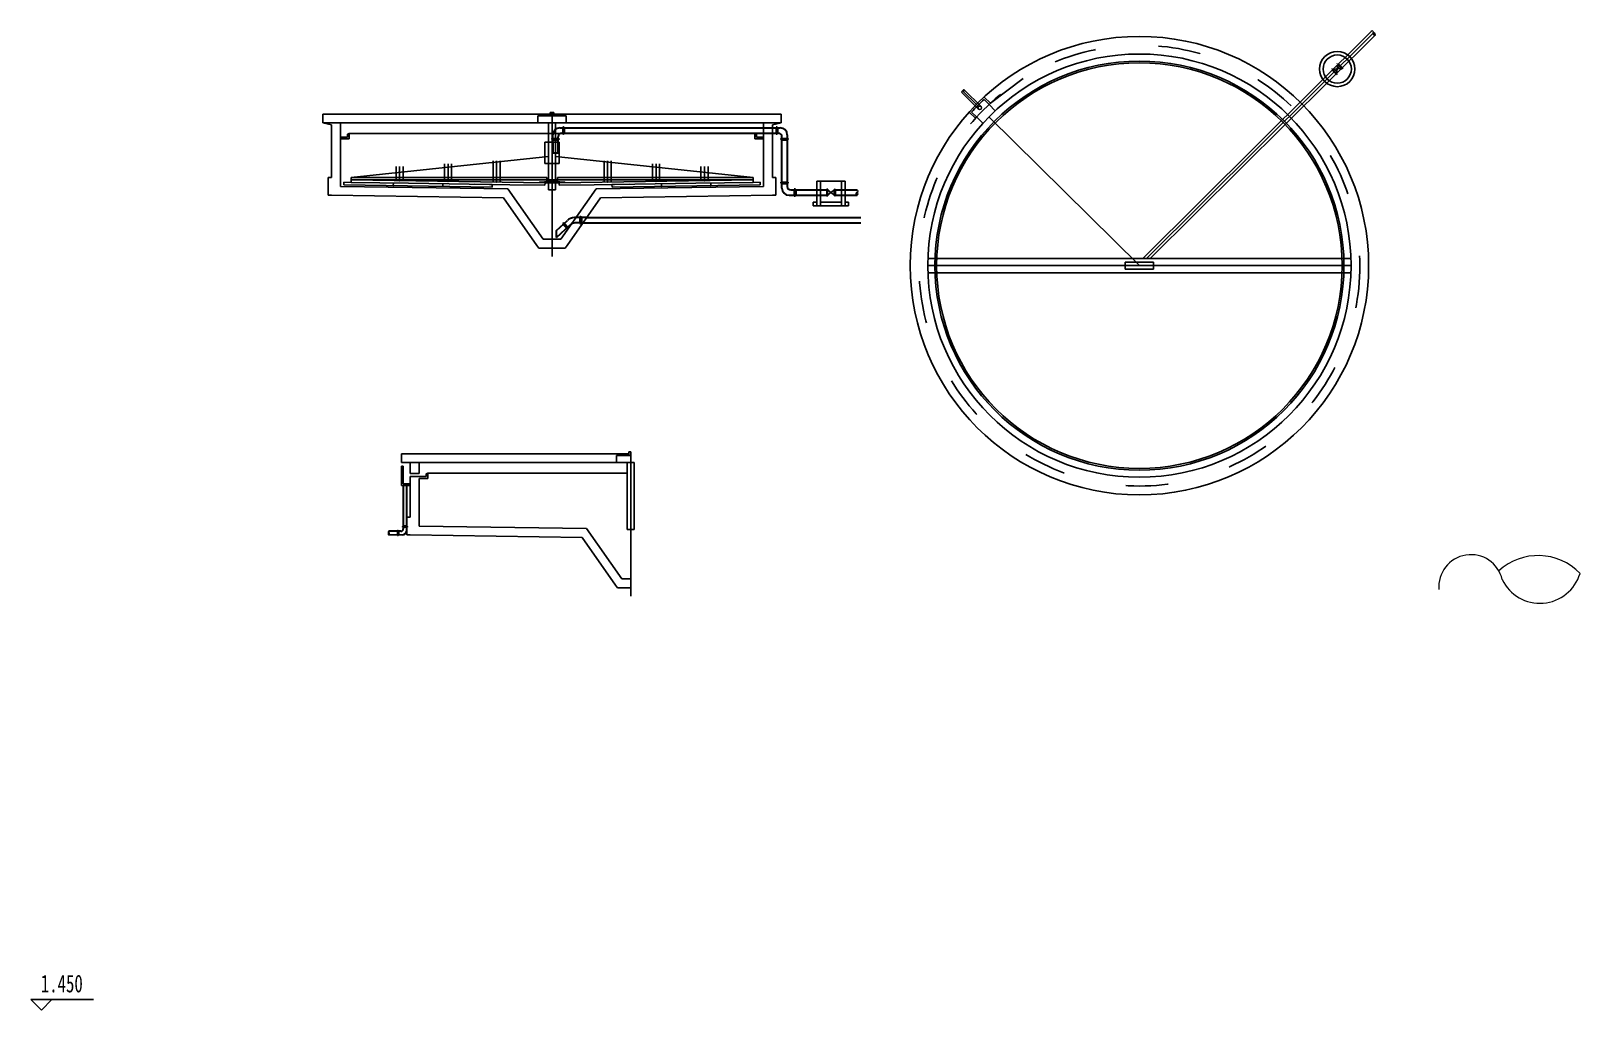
# Model space of a CAD drawing. Header units: millimetres. Extents: x -254 to 2257, y 114 to 1144.
# Drawn here: x 1818.2 to 2257.4, y 490.3 to 767.9 of the extents above; entities that cross this region are included whole.
import ezdxf

# ---------------------------------------------------------------- set-up
doc = ezdxf.new("R2010")
doc.units = ezdxf.units.MM
doc.linetypes.add('ACAD_ISO03W100', pattern=[30, 12, -18])
doc.layers.add('图层1', color=3, linetype='Continuous', lineweight=30)
doc.styles.get("Standard").update_dxf_attribs({"font": 'txt', "bigfont": 'gbcbig.shx'})

msp = doc.modelspace()

# ---------------------------------------------------------------- linework, layer by layer
for p, q in [((2133.43413, 703.39855), (2198.23949, 767.8121)), ((2134.49801, 703.39855), (2198.76635, 767.27831)), ((2135.5619, 703.39855), (2199.29692, 766.74823)), ((2199.29692, 766.74823), (2199.40506, 766.85571)), ((2187.34295, 756.97716), (2188.58039, 757.15394)), ((2187.34295, 756.97716), (2188.40361, 755.9165)), ((2187.34295, 756.97716), (2188.40361, 755.9165)), ((2188.40361, 755.9165), (2188.58039, 757.15394)), ((2188.75716, 758.39137), (2188.58039, 757.15394)), ((2189.81782, 757.33071), (2188.58039, 757.15394)), ((2188.75716, 758.39137), (2189.81782, 757.33071)), ((2082.79023, 751.27878), (2087.56892, 746.50009)), ((2090.2182, 747.43871), (2099.5457, 754.50167)), ((2082.15309, 750.50172), (2086.86182, 745.79299)), ((2086.40869, 746.95592), (2082.44965, 750.85741)), ((2086.86653, 746.50473), (2086.40869, 746.95592)), ((2089.85096, 747.09884), (2088.43592, 748.51388)), ((2088.44888, 749.20802), (2090.2182, 747.43871)), ((2090.2182, 747.43871), (2090.2182, 747.43871)), ((2090.2182, 747.43871), (2090.2182, 747.43871)), ((2090.2182, 747.43871), (2090.2182, 747.43871)), ((1900.93843, 741.86295), (1900.93843, 744.36295)), ((1900.93843, 744.36295), (1965.43843, 744.36295)), ((1962.93843, 743.86295), (1961.93843, 743.86295)), ((1961.93843, 743.86295), (1961.93843, 741.86295)), ((1962.93843, 743.86295), (1965.93843, 743.86295)), ((1965.43843, 743.86295), (1965.43843, 744.86295)), ((1965.43843, 744.86295), (1965.93843, 744.86295)), ((1965.43843, 744.86295), (1966.43843, 743.86295)), ((1966.43843, 744.86295), (1965.43843, 743.86295)), ((1966.43843, 744.86295), (1965.93843, 744.86295)), ((1968.93843, 743.86295), (1965.93843, 743.86295)), ((1965.93843, 743.86295), (1965.93843, 703.96373)), ((1965.93843, 743.86295), (1965.93843, 703.96373)), ((1966.43843, 743.86295), (1966.43843, 744.86295)), ((2030.93843, 744.36295), (1966.43843, 744.36295)), ((1968.93843, 743.86295), (1969.93843, 743.86295)), ((1969.93843, 743.86295), (1969.93843, 741.86295)), ((2030.93843, 741.86295), (2030.93843, 744.36295)), ((2084.22796, 744.94366), (2085.99815, 743.17347)), ((2084.91863, 744.96011), (2086.33425, 743.54449)), ((2085.99815, 743.17347), (2085.65128, 742.82661)), ((2132.48585, 701.39855), (2089.82503, 743.58924)), ((1905.93843, 741.86295), (1900.93843, 741.86295)), ((1903.43843, 741.36295), (1900.93843, 741.86295)), ((1903.43843, 741.36295), (1903.43843, 726.36295)), ((1905.93843, 741.86295), (1965.93843, 741.86295)), ((1905.93843, 741.86295), (1905.93843, 738.86295)), ((1905.93843, 738.86295), (1905.93843, 723.86295)), ((1907.93843, 738.66295), (1908.43843, 738.86295)), ((1907.93843, 737.86295), (1907.93843, 738.66295)), ((1908.43843, 738.86295), (1965.93843, 738.86295)), ((1908.43843, 737.36295), (1908.43843, 738.86295)), ((1964.93843, 741.86295), (1964.93843, 722.86295)), ((1964.93843, 741.86295), (1964.93843, 722.86295)), ((2025.93843, 741.86295), (1965.93843, 741.86295)), ((2023.43843, 738.86295), (1965.93843, 738.86295)), ((1966.93843, 741.86295), (1966.93843, 722.86295)), ((2023.43843, 737.36295), (2023.43843, 738.86295)), ((2023.93843, 738.66295), (2023.43843, 738.86295)), ((2023.93843, 737.86295), (2023.93843, 738.66295)), ((2025.93843, 741.86295), (2025.93843, 738.86295)), ((2025.93843, 741.86295), (2030.93843, 741.86295)), ((2025.93843, 738.86295), (2025.93843, 723.86295)), ((2028.43843, 741.36295), (2030.93843, 741.86295)), ((2028.43843, 741.36295), (2028.43843, 726.36295)), ((1905.93843, 737.86295), (1907.93843, 737.86295)), ((1905.93843, 737.36295), (1907.93843, 737.36295)), ((1907.93843, 737.36295), (1908.43843, 737.36295)), ((1963.93843, 730.36295), (1963.93843, 736.36295)), ((1963.93843, 736.36295), (1966.93843, 736.36295)), ((1965.93843, 736.86295), (1965.93843, 735.86295)), ((1965.93843, 735.86295), (1965.93843, 736.36295)), ((1966.93843, 737.86295), (1966.93843, 736.86295)), ((1966.93843, 736.86295), (1966.93843, 735.86295)), ((1966.93843, 736.36295), (1967.93843, 736.36295)), ((1967.93843, 736.36295), (1967.93843, 730.36295)), ((2023.93843, 737.36295), (2023.43843, 737.36295)), ((2025.93843, 737.86295), (2023.93843, 737.86295)), ((2025.93843, 737.36295), (2023.93843, 737.36295)), ((1964.93843, 732.36295), (1908.95515, 726.41514)), ((1921.70366, 725.52727), (1921.70366, 729.51253)), ((1922.70366, 725.51253), (1922.70366, 729.51253)), ((1923.70366, 725.49779), (1923.70366, 729.51253)), ((1935.45217, 725.32466), (1935.45217, 730.30992)), ((1936.45217, 725.30992), (1936.45217, 730.30992)), ((1937.45217, 725.29518), (1937.45217, 730.30992)), ((1949.20068, 725.12205), (1949.20068, 731.10731)), ((1950.20068, 725.10731), (1950.20068, 731.10731)), ((1951.20068, 725.09257), (1951.20068, 731.10731)), ((1964.93843, 730.36295), (1963.93843, 730.36295)), ((1967.93843, 730.36295), (1964.93843, 730.36295)), ((1966.93843, 732.36295), (2022.9217, 726.41514)), ((1980.67618, 725.09257), (1980.67618, 731.10731)), ((1981.67618, 725.10731), (1981.67618, 731.10731)), ((1982.67618, 725.12205), (1982.67618, 731.10731)), ((1994.42469, 725.29518), (1994.42469, 730.30992)), ((1995.42469, 725.30992), (1995.42469, 730.30992)), ((1996.42469, 725.32466), (1996.42469, 730.30992)), ((2008.1732, 725.49779), (2008.1732, 729.51253)), ((2009.1732, 725.51253), (2009.1732, 729.51253)), ((2010.1732, 725.52727), (2010.1732, 729.51253)), ((1902.43843, 726.36295), (1903.43843, 726.36295)), ((1902.43843, 726.36295), (1902.43843, 721.36295)), ((1906.94473, 725.02223), (1906.93408, 724.29986)), ((1908.94451, 724.99276), (1906.94473, 725.02223)), ((1908.95515, 725.71514), (1908.94451, 724.99276)), ((1925.19129, 724.75334), (1908.94451, 724.99276)), ((1964.43843, 726.41514), (1908.95515, 726.41514)), ((1908.95515, 726.41514), (1908.95515, 725.71514)), ((1909.10681, 725.71291), (1908.95515, 725.71514)), ((1908.95515, 725.71514), (1964.43843, 725.71514)), ((1963.94918, 724.9047), (1908.95515, 725.71514)), ((1920.93256, 724.09356), (1920.94321, 724.81594)), ((1954.01401, 724.32858), (1925.19129, 724.75334)), ((1962.44984, 725.1268), (1962.44689, 724.92684)), ((1963.94967, 725.1047), (1962.44984, 725.1268)), ((1963.93854, 724.18233), (1963.94918, 724.9047)), ((1963.94918, 724.9047), (1963.94967, 725.1047)), ((1963.94918, 724.9047), (1965.93843, 724.9047)), ((1963.94967, 725.1047), (1963.94967, 725.3047)), ((1963.94967, 725.1047), (1965.93843, 725.1047)), ((1964.23843, 725.71514), (1964.23843, 725.51514)), ((1964.23843, 725.51514), (1965.93843, 725.51514)), ((1964.43843, 725.71514), (1964.43843, 726.41514)), ((1964.43843, 725.71514), (1965.93843, 725.71514)), ((1964.93843, 724.86295), (1964.93843, 722.86295)), ((1964.93843, 724.86295), (1964.93843, 722.86295)), ((1967.43843, 725.71514), (1965.93843, 725.71514)), ((1967.63843, 725.51514), (1965.93843, 725.51514)), ((1967.92719, 725.1047), (1965.93843, 725.1047)), ((1967.92768, 724.9047), (1965.93843, 724.9047)), ((1966.93843, 724.86295), (1966.93843, 722.86295)), ((1967.43843, 725.71514), (1967.43843, 726.41514)), ((1967.43843, 726.41514), (2022.9217, 726.41514)), ((2022.9217, 725.71514), (1967.43843, 725.71514)), ((1967.63843, 725.71514), (1967.63843, 725.51514)), ((1967.92719, 725.1047), (1967.92719, 725.3047)), ((1967.92719, 725.1047), (1969.42702, 725.1268)), ((1967.92768, 724.9047), (1967.92719, 725.1047)), ((1967.92768, 724.9047), (2022.9217, 725.71514)), ((1967.93832, 724.18233), (1967.92768, 724.9047)), ((1969.42702, 725.1268), (1969.42997, 724.92684)), ((1977.86285, 724.32858), (2006.68557, 724.75334)), ((2006.68557, 724.75334), (2022.93235, 724.99276)), ((2010.9443, 724.09356), (2010.93365, 724.81594)), ((2022.77005, 725.71291), (2022.9217, 725.71514)), ((2022.9217, 726.41514), (2022.9217, 725.71514)), ((2022.9217, 725.71514), (2022.93235, 724.99276)), ((2022.93235, 724.99276), (2024.93213, 725.02223)), ((2024.93213, 725.02223), (2024.94278, 724.29986)), ((2029.43843, 726.36295), (2028.43843, 726.36295)), ((2029.43843, 726.36295), (2029.43843, 721.36295)), ((2041.01707, 719.36295), (2041.01707, 725.36295)), ((2041.01707, 725.36295), (2042.01707, 725.36295)), ((2042.01707, 722.86295), (2042.01707, 725.36295)), ((2042.01707, 725.36295), (2048.01707, 725.36295)), ((2048.01707, 725.36295), (2048.01707, 719.36295)), ((2048.01707, 725.36295), (2049.01707, 725.36295)), ((2049.01707, 725.36295), (2049.01707, 719.36295)), ((1903.43843, 721.36295), (1902.43843, 721.36295)), ((1903.43843, 721.36295), (1952.1948, 720.64443)), ((1905.93843, 723.86295), (1953.43843, 723.16295)), ((1948.92952, 723.68098), (1906.93408, 724.29986)), ((1934.93104, 723.88727), (1934.94169, 724.60965)), ((1943.94071, 724.47703), (1948.94017, 724.40335)), ((1948.94017, 724.40335), (1948.92952, 723.68098)), ((1961.6678, 707.09804), (1952.1948, 720.64443)), ((1953.43843, 723.16295), (1963.43843, 708.86295)), ((1954.01401, 724.32858), (1963.93854, 724.18233)), ((1966.93843, 722.86295), (1964.93843, 722.86295)), ((1964.93843, 722.86295), (1966.93843, 722.86295)), ((1977.86285, 724.32858), (1967.93832, 724.18233)), ((1978.43843, 723.16295), (1968.43843, 708.86295)), ((1970.20906, 707.09804), (1979.68205, 720.64443)), ((2025.93843, 723.86295), (1978.43843, 723.16295)), ((2028.43843, 721.36295), (1979.68205, 720.64443)), ((1987.93615, 724.47703), (1982.93669, 724.40335)), ((1982.93669, 724.40335), (1982.94734, 723.68098)), ((1982.94734, 723.68098), (2024.94278, 724.29986)), ((1996.94582, 723.88727), (1996.93517, 724.60965)), ((2028.43843, 721.36295), (2029.43843, 721.36295)), ((2042.01707, 722.86295), (2042.01707, 721.36295)), ((2042.01707, 721.36295), (2042.01707, 719.36295)), ((2044.01707, 722.86295), (2045.01707, 722.11295)), ((2044.01707, 722.86295), (2044.01707, 721.36295)), ((2044.01707, 722.86295), (2044.01707, 721.36295)), ((2044.01707, 721.36295), (2045.01707, 722.11295)), ((2046.01707, 722.86295), (2045.01707, 722.11295)), ((2046.01707, 721.36295), (2045.01707, 722.11295)), ((2046.01707, 722.86295), (2046.01707, 721.36295)), ((2040.01707, 718.36295), (2040.01707, 719.36295)), ((2040.01707, 719.36295), (2041.01707, 719.36295)), ((2041.01707, 718.36295), (2040.01707, 718.36295)), ((2041.01707, 719.36295), (2041.01707, 718.36295)), ((2049.01707, 718.36295), (2041.01707, 718.36295)), ((2042.01707, 719.36295), (2048.01707, 719.36295)), ((2042.01707, 719.36295), (2042.01707, 718.36295)), ((2048.01707, 719.36295), (2048.01707, 718.36295)), ((2049.01707, 719.36295), (2049.01707, 718.36295)), ((2050.01707, 719.36295), (2049.01707, 719.36295)), ((2049.01707, 718.36295), (2050.01707, 718.36295)), ((2050.01707, 718.36295), (2050.01707, 719.36295)), ((1963.43843, 708.86295), (1965.93843, 708.86295)), ((1968.43843, 708.86295), (1965.93843, 708.86295)), ((1961.6678, 707.09804), (1962.18186, 706.36295)), ((1963.43843, 706.36295), (1962.18186, 706.36295)), ((1965.93843, 706.36295), (1963.43843, 706.36295)), ((1965.93843, 706.36295), (1968.43843, 706.36295)), ((1968.43843, 706.36295), (1969.695, 706.36295)), ((1970.20906, 707.09804), (1969.695, 706.36295)), ((2132.48585, 703.39855), (2072.51919, 703.39855)), ((2132.48585, 703.39855), (2192.4525, 703.39855)), ((2132.48585, 701.39855), (2072.48585, 701.39855)), ((2132.48585, 699.39855), (2072.51919, 699.39855)), ((2130.48585, 702.39855), (2128.48585, 702.39855)), ((2128.48585, 702.39855), (2128.48585, 700.39855)), ((2128.48585, 700.39855), (2130.48585, 700.39855)), ((2130.48585, 702.39855), (2134.48585, 702.39855)), ((2132.48585, 701.39855), (2130.48585, 701.39855)), ((2134.48585, 700.39855), (2130.48585, 700.39855)), ((2132.48585, 701.39855), (2192.48585, 701.39855)), ((2132.48585, 699.39855), (2192.4525, 699.39855)), ((2134.48585, 702.39855), (2136.48585, 702.39855)), ((2136.48585, 700.39855), (2134.48585, 700.39855)), ((2136.48585, 702.39855), (2136.48585, 700.39855)), ((1923.23606, 645.56106), (1923.23606, 648.06106)), ((1923.23606, 648.06106), (1987.73606, 648.06106)), ((1985.23606, 647.56106), (1984.23606, 647.56106)), ((1984.23606, 647.56106), (1984.23606, 645.56106)), ((1985.23606, 647.56106), (1988.23606, 647.56106)), ((1987.73606, 647.56106), (1987.73606, 648.56106)), ((1987.73606, 648.56106), (1988.23606, 648.56106)), ((1988.23606, 648.56106), (1988.23606, 607.66184)), ((1928.23606, 645.56106), (1923.23606, 645.56106)), ((1923.23606, 639.06106), (1923.23606, 644.56106)), ((1923.73606, 644.56106), (1923.23606, 644.56106)), ((1923.73606, 639.56106), (1923.73606, 644.56106)), ((1925.73606, 645.56106), (1925.73606, 642.46106)), ((1928.23606, 642.46106), (1925.73606, 642.46106)), ((1928.23606, 641.56106), (1925.73606, 641.56106)), ((1925.73606, 641.56106), (1925.73606, 639.56106)), ((1928.23606, 645.56106), (1988.23606, 645.56106)), ((1928.23606, 645.56106), (1928.23606, 642.56106)), ((1928.23606, 642.56106), (1928.23606, 642.46106)), ((1928.23606, 641.56106), (1930.23606, 641.56106)), ((1930.23606, 642.36106), (1930.73606, 642.56106)), ((1930.23606, 641.56106), (1930.23606, 642.36106)), ((1930.73606, 642.56106), (1987.23606, 642.56106)), ((1930.73606, 641.06106), (1930.73606, 642.56106)), ((1987.23606, 645.56106), (1987.23606, 626.56106)), ((1987.23606, 645.56106), (1987.23606, 626.56106)), ((1989.23606, 645.56106), (1988.23606, 645.56106)), ((1989.23606, 645.56106), (1989.23606, 626.56106)), ((1989.23606, 645.56106), (1989.23606, 626.56106)), ((1925.73606, 639.06106), (1923.23606, 639.06106)), ((1925.73606, 639.56106), (1923.73606, 639.56106)), ((1925.73606, 639.56106), (1925.73606, 630.06106)), ((1928.23606, 641.06106), (1930.23606, 641.06106)), ((1928.23606, 641.06106), (1928.23606, 627.56106)), ((1930.23606, 641.06106), (1930.73606, 641.06106)), ((1924.73606, 630.06106), (1925.73606, 630.06106)), ((1924.73606, 630.06106), (1924.73606, 625.06106)), ((1987.23606, 628.56106), (1987.23606, 626.56106)), ((1987.23606, 628.56106), (1987.23606, 626.56106)), ((1989.23606, 628.56106), (1989.23606, 626.56106)), ((1989.23606, 628.56106), (1989.23606, 626.56106)), ((1923.40272, 625.06106), (1919.56759, 625.0615)), ((1925.73606, 625.06106), (1924.73606, 625.06106)), ((1925.73606, 625.06106), (1974.49243, 624.34254)), ((1928.23606, 627.56106), (1975.73606, 626.86106)), ((1983.96543, 610.79616), (1974.49243, 624.34254)), ((1975.73606, 626.86106), (1985.73606, 612.56106)), ((1988.23606, 626.56106), (1987.23606, 626.56106)), ((1987.23606, 626.56106), (1988.23606, 626.56106)), ((1988.23606, 626.56106), (1989.23606, 626.56106)), ((1989.23606, 626.56106), (1988.23606, 626.56106)), ((1983.96543, 610.79616), (1984.47948, 610.06106)), ((1985.73606, 612.56106), (1988.23606, 612.56106)), ((1985.73606, 610.06106), (1984.47948, 610.06106)), ((1988.23606, 610.06106), (1985.73606, 610.06106))]:
    msp.add_line(p, q)
at = {"linetype": 'ACAD_ISO03W100'}
for p, q in [((2089.85096, 747.09884), (2091.61984, 745.32996)), ((2086.33425, 743.54449), (2088.10391, 741.77482))]:
    msp.add_line(p, q, dxfattribs=at)
at = {"lineweight": 25}
for p, q in [((1818.19027, 493.33109), (1827.87434, 493.33109)), ((1821.15916, 490.33109), (1818.19027, 493.33109)), ((1821.15916, 490.33109), (1824.12804, 493.33109)), ((1827.87434, 493.33109), (1832.87434, 493.33109)), ((1832.87434, 493.33109), (1835.87434, 493.33109))]:
    msp.add_line(p, q, dxfattribs=at)
for centre, radius in [((2132.48585, 701.39855), 65), ((2132.48585, 701.39855), 60), ((2188.58039, 757.1393), 5), ((2188.58039, 757.1393), 4), ((2132.48585, 701.39855), 58), ((2132.48585, 701.39855), 57.5), ((2087.21537, 746.14654), 0.49999)]:
    msp.add_circle(centre, radius)
at = {"linetype": 'ACAD_ISO03W100'}
msp.add_circle((2132.48585, 701.39855), 62.5, dxfattribs=at)
at = {"lineweight": 0}
for centre, radius, start, end in [((2198.49786, 767.596), 0.33683, 327.990295, 140.0910891), ((2198.79509, 766.89719), 0.61137, 356.1730993, 87.3866), ((2082.76302, 750.87211), 0.40758, 86.1730993, 177.3866), ((2082.29716, 750.67396), 0.22455, 57.990295, 230.0910891), ((2052.37471, 722.52745), 0.33683, 282.990295, 95.0910891), ((2052.09075, 721.82314), 0.61137, 311.1730993, 42.3866), ((1919.64662, 625.83784), 0.22455, 84.9089109, 257.009705), ((1919.83592, 625.3683), 0.40758, 137.6134, 228.8269007), ((2226.48956, 610.33697), 9.10572, 12.990295, 185.0910891), ((2245.52961, 602.66064), 16.52775, 43.9945982, 132.3866), ((2246.05286, 617.50768), 11.8551, 205.6078133, 343.5000373)]:
    msp.add_arc(centre, radius, start, end, dxfattribs=at)
msp.add_arc((2132.48585, 701.39855), 64.5, 133.074171, 137.5168763)
for p in [(1922.70366, 725.51253), (1936.45217, 725.30992), (1950.20068, 725.10731), (1981.67618, 725.10731), (1995.42469, 725.30992), (2009.1732, 725.51253), (1920.93256, 724.09356), (1996.94582, 723.88727), (2010.9443, 724.09356)]:
    msp.add_point(p)
at = {"layer": '图层1'}
for p, q in [((2187.20153, 757.11858), (2187.06011, 756.97716)), ((2187.06011, 756.97716), (2188.26219, 755.77508)), ((2187.20153, 757.11858), (2187.34295, 756.97716)), ((2188.40361, 755.9165), (2187.34295, 756.97716)), ((2188.26219, 755.77508), (2188.40361, 755.63366)), ((2188.40361, 755.9165), (2188.54503, 755.77508)), ((2188.40361, 755.63366), (2188.54503, 755.77508)), ((2188.61574, 758.5328), (2188.75716, 758.67422)), ((2188.61574, 758.5328), (2188.75716, 758.39137)), ((2188.75716, 758.67422), (2189.95924, 757.47214)), ((2189.81782, 757.33071), (2188.75716, 758.39137)), ((2189.81782, 757.33071), (2189.95924, 757.18929)), ((2189.95924, 757.47214), (2190.10066, 757.33071)), ((2190.10066, 757.33071), (2189.95924, 757.18929)), ((1966.18843, 736.36295), (1966.18843, 738.46295)), ((1967.68843, 736.96295), (1967.68843, 737.96295)), ((1968.18843, 740.46295), (2030.63843, 740.46295)), ((1969.68843, 738.96295), (1968.68843, 738.96295)), ((1969.18843, 740.66295), (1968.98843, 740.66295)), ((1968.98843, 740.66295), (1968.98843, 738.96295)), ((1968.98843, 738.96295), (1968.98843, 738.76295)), ((1968.98843, 738.76295), (1969.18843, 738.76295)), ((1969.18843, 740.46295), (1969.18843, 740.66295)), ((1969.18843, 740.46295), (1969.18843, 740.66295)), ((1969.18843, 740.66295), (1969.38843, 740.66295)), ((1969.18843, 738.96295), (1969.18843, 740.46295)), ((1969.18843, 738.96295), (1969.18843, 740.46295)), ((1969.18843, 738.76295), (1969.18843, 738.96295)), ((1969.18843, 738.76295), (1969.18843, 738.96295)), ((1969.38843, 738.76295), (1969.18843, 738.76295)), ((1969.38843, 740.66295), (1969.38843, 738.96295)), ((1969.38843, 738.96295), (1969.38843, 738.76295)), ((1969.68843, 738.96295), (2030.13843, 738.96295)), ((2029.69867, 740.66295), (2029.49867, 740.66295)), ((2029.49867, 740.66295), (2029.49867, 738.96295)), ((2029.49867, 738.96295), (2029.49867, 738.76295)), ((2029.49867, 738.76295), (2029.69867, 738.76295)), ((2029.69867, 740.46295), (2029.69867, 740.66295)), ((2029.69867, 740.46295), (2029.69867, 740.66295)), ((2029.69867, 740.66295), (2029.89867, 740.66295)), ((2029.69867, 738.96295), (2029.69867, 740.46295)), ((2029.69867, 738.96295), (2029.69867, 740.46295)), ((2029.69867, 738.76295), (2029.69867, 738.96295)), ((2029.69867, 738.76295), (2029.69867, 738.96295)), ((2029.89867, 738.76295), (2029.69867, 738.76295)), ((2029.89867, 740.66295), (2029.89867, 738.96295)), ((2029.89867, 738.96295), (2029.89867, 738.76295)), ((2031.13843, 726.36295), (2031.13843, 737.96295)), ((2032.63843, 738.46295), (2032.63843, 723.86295)), ((1965.98843, 737.26295), (1965.98843, 737.46295)), ((1965.98843, 737.46295), (1967.68843, 737.46295)), ((1966.18843, 737.26295), (1965.98843, 737.26295)), ((1965.98843, 737.26295), (1965.98843, 737.06295)), ((1966.18843, 737.26295), (1965.98843, 737.26295)), ((1965.98843, 737.06295), (1967.68843, 737.06295)), ((1967.68843, 737.26295), (1966.18843, 737.26295)), ((1967.68843, 737.26295), (1966.18843, 737.26295)), ((1966.18843, 736.36295), (1966.18843, 733.36295)), ((1967.68843, 737.46295), (1967.88843, 737.46295)), ((1967.88843, 737.26295), (1967.68843, 737.26295)), ((1967.88843, 737.26295), (1967.68843, 737.26295)), ((1967.68843, 737.06295), (1967.88843, 737.06295)), ((1967.68843, 736.36295), (1967.68843, 736.96295)), ((1967.68843, 733.36295), (1967.68843, 736.36295)), ((1967.88843, 737.46295), (1967.88843, 737.26295)), ((1967.88843, 737.06295), (1967.88843, 737.26295)), ((2030.93843, 737.26295), (2030.93843, 737.46295)), ((2030.93843, 737.46295), (2032.63843, 737.46295)), ((2031.13843, 737.26295), (2030.93843, 737.26295)), ((2030.93843, 737.26295), (2030.93843, 737.06295)), ((2031.13843, 737.26295), (2030.93843, 737.26295)), ((2030.93843, 737.06295), (2032.63843, 737.06295)), ((2032.63843, 737.26295), (2031.13843, 737.26295)), ((2032.63843, 737.26295), (2031.13843, 737.26295)), ((2032.63843, 737.46295), (2032.83843, 737.46295)), ((2032.83843, 737.26295), (2032.63843, 737.26295)), ((2032.83843, 737.26295), (2032.63843, 737.26295)), ((2032.63843, 737.06295), (2032.83843, 737.06295)), ((2032.83843, 737.46295), (2032.83843, 737.26295)), ((2032.83843, 737.06295), (2032.83843, 737.26295)), ((1966.18843, 733.36295), (1967.68843, 733.36295)), ((2030.93843, 724.86295), (2030.93843, 725.06295)), ((2030.93843, 725.06295), (2032.63843, 725.06295)), ((2031.13843, 724.86295), (2030.93843, 724.86295)), ((2030.93843, 724.86295), (2030.93843, 724.66295)), ((2031.13843, 724.86295), (2030.93843, 724.86295)), ((2031.13843, 723.36295), (2031.13843, 726.36295)), ((2032.63843, 724.86295), (2031.13843, 724.86295)), ((2032.63843, 724.86295), (2031.13843, 724.86295)), ((2032.63843, 725.06295), (2032.83843, 725.06295)), ((2032.83843, 724.86295), (2032.63843, 724.86295)), ((2032.83843, 724.86295), (2032.63843, 724.86295)), ((2032.83843, 725.06295), (2032.83843, 724.86295)), ((2032.83843, 724.66295), (2032.83843, 724.86295)), ((2030.93843, 724.66295), (2032.63843, 724.66295)), ((2032.63843, 724.66295), (2032.83843, 724.66295)), ((2033.13843, 721.36295), (2043.81707, 721.36295)), ((2033.63843, 722.86295), (2043.81707, 722.86295)), ((2034.81707, 723.06295), (2034.61707, 723.06295)), ((2034.61707, 723.06295), (2034.61707, 721.36295)), ((2034.61707, 721.36295), (2034.61707, 721.16295)), ((2034.61707, 721.16295), (2034.81707, 721.16295)), ((2034.81707, 722.86295), (2034.81707, 723.06295)), ((2034.81707, 722.86295), (2034.81707, 723.06295)), ((2034.81707, 723.06295), (2035.01707, 723.06295)), ((2034.81707, 721.36295), (2034.81707, 722.86295)), ((2034.81707, 721.36295), (2034.81707, 722.86295)), ((2034.81707, 721.16295), (2034.81707, 721.36295)), ((2034.81707, 721.16295), (2034.81707, 721.36295)), ((2035.01707, 721.16295), (2034.81707, 721.16295)), ((2035.01707, 723.06295), (2035.01707, 721.36295)), ((2035.01707, 721.36295), (2035.01707, 721.16295)), ((2044.01707, 723.06295), (2043.81707, 723.06295)), ((2043.81707, 723.06295), (2043.81707, 721.36295)), ((2043.81707, 721.36295), (2043.81707, 721.16295)), ((2043.81707, 721.16295), (2044.01707, 721.16295)), ((2044.01707, 723.06295), (2044.01707, 722.86295)), ((2044.01707, 721.36295), (2044.01707, 722.86295)), ((2044.01707, 721.36295), (2044.01707, 721.16295)), ((2046.01707, 723.06295), (2046.21707, 723.06295)), ((2046.01707, 723.06295), (2046.01707, 722.86295)), ((2046.01707, 721.36295), (2046.01707, 722.86295)), ((2046.01707, 721.36295), (2046.01707, 721.16295)), ((2046.21707, 721.16295), (2046.01707, 721.16295)), ((2046.21707, 723.06295), (2046.21707, 721.36295)), ((2046.21707, 722.86295), (2052.4046, 722.86295)), ((2046.21707, 721.36295), (2052.49324, 721.36295)), ((2046.21707, 721.36295), (2046.21707, 721.16295)), ((1967.17684, 711.36281), (1970.27478, 714.21869)), ((1967.18843, 709.36295), (1971.11579, 712.98344)), ((1969.13144, 713.4367), (1968.98439, 713.30114)), ((1968.98439, 713.30114), (1970.25746, 711.92016)), ((1969.13144, 713.4367), (1969.20496, 713.50448)), ((1969.267, 713.28965), (1969.13144, 713.4367)), ((1969.20496, 713.50448), (1969.27849, 713.57226)), ((1970.26895, 712.20277), (1969.267, 713.28965)), ((1969.27849, 713.57226), (1970.54627, 712.19703)), ((1970.25746, 711.92016), (1970.33099, 711.98794)), ((1970.26895, 712.20277), (1970.40451, 712.05572)), ((1970.47804, 712.1235), (1970.33099, 711.98794)), ((1970.54627, 712.19703), (1970.47804, 712.1235)), ((1972.862, 715.01295), (1972.30817, 715.01295)), ((1974.695, 713.51295), (1972.47139, 713.51295)), ((1972.82288, 713.51295), (1972.47139, 713.51295)), ((1973.5025, 715.01295), (1972.862, 715.01295)), ((1974.60817, 715.01295), (1973.5025, 715.01295)), ((1973.5025, 713.51295), (1973.5025, 713.51295)), ((1974.05534, 715.21295), (1973.85534, 715.21295)), ((1973.85534, 715.21295), (1973.85534, 713.51295)), ((1973.85534, 713.51295), (1973.85534, 713.31295)), ((1973.85534, 713.31295), (1974.05534, 713.31295)), ((1974.05534, 715.01295), (1974.05534, 715.21295)), ((1974.05534, 715.01295), (1974.05534, 715.21295)), ((1974.05534, 715.21295), (1974.25534, 715.21295)), ((1974.05534, 713.51295), (1974.05534, 715.01295)), ((1974.05534, 713.51295), (1974.05534, 715.01295)), ((1974.05534, 713.31295), (1974.05534, 713.51295)), ((1974.05534, 713.31295), (1974.05534, 713.51295)), ((1974.25534, 713.31295), (1974.05534, 713.31295)), ((1974.25534, 715.21295), (1974.25534, 713.51295)), ((1974.25534, 713.51295), (1974.25534, 713.31295)), ((1975.74395, 715.01295), (1974.60817, 715.01295)), ((1974.695, 713.51295), (2053.46467, 713.51295)), ((1975.74395, 715.01295), (2053.46467, 715.01295)), ((1967.18843, 710.86295), (1967.17684, 711.36281)), ((1967.18843, 709.36295), (1967.18843, 710.86295))]:
    msp.add_line(p, q, dxfattribs=at)
at = {"layer": '图层1', "color": 0}
for p, q in [((1923.73606, 639.06106), (1923.73606, 626.72773)), ((1924.73606, 628.39439), (1924.73606, 639.06106)), ((1924.73606, 626.39439), (1924.73606, 628.39439)), ((1923.06939, 626.06106), (1919.62222, 626.06106)), ((1922.28363, 626.19439), (1922.1503, 626.19439)), ((1922.1503, 626.19439), (1922.1503, 625.06106)), ((1922.1503, 625.06106), (1922.1503, 624.92773)), ((1922.1503, 624.92773), (1922.28363, 624.92773)), ((1922.28363, 626.06106), (1922.28363, 626.19439)), ((1922.28363, 626.19439), (1922.41696, 626.19439)), ((1922.28363, 626.06106), (1922.28363, 626.19439)), ((1922.28363, 625.06106), (1922.28363, 626.06106)), ((1922.28363, 625.06106), (1922.28363, 626.06106)), ((1922.28363, 624.92773), (1922.28363, 625.06106)), ((1922.28363, 624.92773), (1922.28363, 625.06106)), ((1922.41696, 624.92773), (1922.28363, 624.92773)), ((1922.41696, 626.19439), (1922.41696, 625.06106)), ((1922.41696, 625.06106), (1922.41696, 624.92773)), ((1923.73606, 627.52773), (1923.60272, 627.52773)), ((1923.60272, 627.52773), (1923.60272, 627.39439)), ((1923.60272, 627.26106), (1923.60272, 627.39439)), ((1923.60272, 627.39439), (1923.73606, 627.39439)), ((1923.60272, 627.39439), (1923.73606, 627.39439)), ((1923.73606, 627.26106), (1923.60272, 627.26106)), ((1924.86939, 627.52773), (1923.73606, 627.52773)), ((1923.73606, 627.39439), (1924.73606, 627.39439)), ((1923.73606, 627.39439), (1924.73606, 627.39439)), ((1924.86939, 627.26106), (1923.73606, 627.26106)), ((1924.73606, 627.39439), (1924.86939, 627.39439)), ((1924.73606, 627.39439), (1924.86939, 627.39439)), ((1924.86939, 627.39439), (1924.86939, 627.52773)), ((1924.86939, 627.39439), (1924.86939, 627.26106))]:
    msp.add_line(p, q, dxfattribs=at)
for centre, radius, start, end in [((2199.23845, 767.29664), 0.47074, 165.1283014, 290.7342247), ((2082.49673, 751.16768), 0.31382, 255.1283014, 20.7342247), ((2052.6867, 721.7921), 0.47074, 120.1283014, 245.7342247), ((1919.43862, 625.3476), 0.31383, 294.2657753, 59.8716986), ((1923.06939, 626.72773), 0.66667, 270, 0), ((1923.40272, 626.39439), 1.33333, 270, 0)]:
    msp.add_arc(centre, radius, start, end, dxfattribs=at)
at = {"layer": '图层1'}
for centre, radius, start, end in [((1968.18843, 738.46295), 2, 90, 180), ((1968.68843, 737.96295), 1, 90, 180), ((2030.13843, 737.96295), 1, 0, 90), ((2030.63843, 738.46295), 2, 0, 90), ((2033.13843, 723.36295), 2, 180, 270), ((2033.63843, 723.86295), 1, 180, 270), ((1972.30817, 712.01295), 3, 90, 132.6718466), ((1972.47139, 711.51295), 2, 90, 132.6718466)]:
    msp.add_arc(centre, radius, start, end, dxfattribs=at)

# ---------------------------------------------------------------- texts
at = {"lineweight": 25, "insert": (1826.92975, 500.3399), "char_height": 5, "width": 30, "attachment_point": 2}
msp.add_mtext('{\\fFangSong|b0|i0|c134|p49;\\W0.7;1.450}', dxfattribs=at)

doc.saveas('drawing.dxf')
